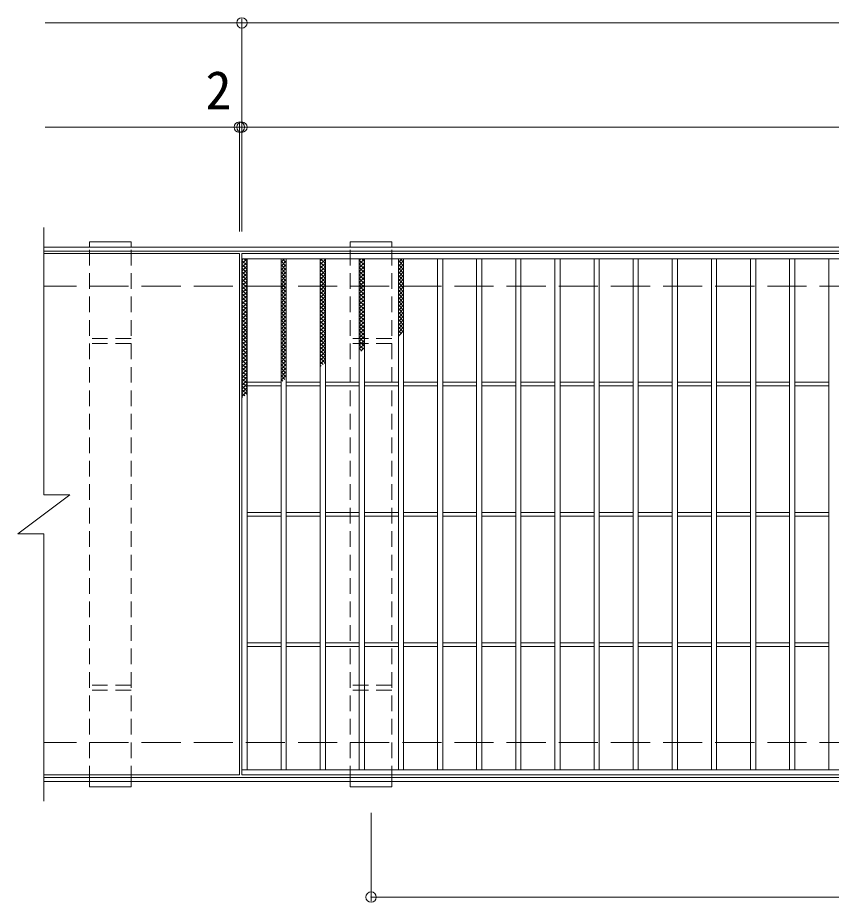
# Model space of a CAD drawing. Units: millimetres on the paper, enlarged 2 times, with parts at other scales. Extents: x -371 to 486, y -387 to 344.
# Drawn here: x -158.6 to -33.8, y 201.7 to 337.4 of the extents above; entities that cross this region are included whole.
import ezdxf
from ezdxf.enums import TextEntityAlignment as Align

# ---------------------------------------------------------------- set-up
doc = ezdxf.new("R2010")
doc.units = ezdxf.units.MM
doc.header["$LTSCALE"] = 2
doc.header["$PDMODE"] = 32
doc.header["$PDSIZE"] = 1.6
doc.linetypes.add('DASHED1', pattern=[1.8, 1.2, -0.6])
doc.linetypes.add('DASHED3', pattern=[4, 3, -1])
for name, color, linetype, lineweight in [('C-1', 2, 'Continuous', 9), ('C-2', 3, 'Continuous', 9), ('C-4', 7, 'Continuous', 9), ('C-8', 3, 'DASHED1', 9), ('C-9', 6, 'Continuous', 5)]:
    doc.layers.add(name, color=color, linetype=linetype, lineweight=lineweight)
doc.styles.add('ＭＳ ゴシック', font='')
doc.styles.get('ＭＳ ゴシック').set_extended_font_data('MS Gothic')

msp = doc.modelspace()

# ---------------------------------------------------------------- linework, layer by layer
at = {"layer": 'C-1'}
for p, q in [((106.392, 302.25), (-154.608, 302.25)), ((106.392, 301.65), (-154.608, 301.65)), ((106.392, 220.85), (-154.608, 220.85)), ((106.392, 220.25), (-154.608, 220.25))]:
    msp.add_line(p, q, dxfattribs=at)
at = {"layer": 'C-1', "linetype": 'DASHED3'}
for p, q in [((106.392, 296.25), (-154.608, 296.25)), ((106.392, 226.25), (-154.608, 226.25))]:
    msp.add_line(p, q, dxfattribs=at)
at = {"layer": 'C-2'}
for p, q in [((-154.608, 305.25), (-154.608, 264.25)), ((-124.608, 301.249), (-154.608, 301.249)), ((-124.608, 301.249), (-124.608, 221.25)), ((-124.208, 300.45), (74.592, 300.45)), ((-123.408, 222.05), (-123.408, 300.45)), ((-118.208, 222.05), (-118.208, 300.45)), ((-117.408, 222.05), (-117.408, 300.45)), ((-112.208, 222.05), (-112.208, 300.45)), ((-111.408, 222.05), (-111.408, 300.45)), ((-106.208, 222.05), (-106.208, 300.45)), ((-105.408, 222.05), (-105.408, 300.45)), ((-100.208, 222.05), (-100.208, 300.45)), ((-99.408, 222.05), (-99.408, 300.45)), ((-94.208, 222.05), (-94.208, 300.45)), ((-93.408, 222.05), (-93.408, 300.45)), ((-88.208, 222.05), (-88.208, 300.45)), ((-87.408, 222.05), (-87.408, 300.45)), ((-82.208, 222.05), (-82.208, 300.45)), ((-81.408, 222.05), (-81.408, 300.45)), ((-76.208, 222.05), (-76.208, 300.45)), ((-75.408, 222.05), (-75.408, 300.45)), ((-70.208, 222.05), (-70.208, 300.45)), ((-69.408, 222.05), (-69.408, 300.45)), ((-64.208, 222.05), (-64.208, 300.45)), ((-63.408, 222.05), (-63.408, 300.45)), ((-58.208, 222.05), (-58.208, 300.45)), ((-57.408, 222.05), (-57.408, 300.45)), ((-52.208, 222.05), (-52.208, 300.45)), ((-51.408, 222.05), (-51.408, 300.45)), ((-46.208, 222.05), (-46.208, 300.45)), ((-45.408, 222.05), (-45.408, 300.45)), ((-40.208, 222.05), (-40.208, 300.45)), ((-39.408, 222.05), (-39.408, 300.45)), ((-34.208, 222.05), (-34.208, 300.45)), ((-123.408, 281.549), (-118.208, 281.549)), ((-117.408, 281.549), (-112.208, 281.549)), ((-111.408, 281.549), (-106.208, 281.549)), ((-105.408, 281.549), (-100.208, 281.549)), ((-99.408, 281.549), (-94.208, 281.549)), ((-93.408, 281.549), (-88.208, 281.549)), ((-87.408, 281.549), (-82.208, 281.549)), ((-81.408, 281.549), (-76.208, 281.549)), ((-75.408, 281.549), (-70.208, 281.549)), ((-69.408, 281.549), (-64.208, 281.549)), ((-63.408, 281.549), (-58.208, 281.549)), ((-57.408, 281.549), (-52.208, 281.549)), ((-51.408, 281.549), (-46.208, 281.549)), ((-45.408, 281.549), (-40.208, 281.549)), ((-39.408, 281.549), (-34.208, 281.549)), ((-123.408, 280.95), (-118.208, 280.95)), ((-117.408, 280.95), (-112.208, 280.95)), ((-111.408, 280.95), (-106.208, 280.95)), ((-105.408, 280.95), (-100.208, 280.95)), ((-99.408, 280.95), (-94.208, 280.95)), ((-93.408, 280.95), (-88.208, 280.95)), ((-87.408, 280.95), (-82.208, 280.95)), ((-81.408, 280.95), (-76.208, 280.95)), ((-75.408, 280.95), (-70.208, 280.95)), ((-69.408, 280.95), (-64.208, 280.95)), ((-63.408, 280.95), (-58.208, 280.95)), ((-57.408, 280.95), (-52.208, 280.95)), ((-51.408, 280.95), (-46.208, 280.95)), ((-45.408, 280.95), (-40.208, 280.95)), ((-39.408, 280.95), (-34.208, 280.95)), ((-158.608, 258.25), (-150.608, 264.25)), ((-154.608, 264.25), (-150.608, 264.25)), ((-123.408, 261.55), (-118.208, 261.55)), ((-123.408, 260.95), (-118.208, 260.95)), ((-117.408, 261.55), (-112.208, 261.55)), ((-117.408, 260.95), (-112.208, 260.95)), ((-111.408, 261.55), (-106.208, 261.55)), ((-111.408, 260.95), (-106.208, 260.95)), ((-105.408, 261.55), (-100.208, 261.55)), ((-105.408, 260.95), (-100.208, 260.95)), ((-99.408, 261.55), (-94.208, 261.55)), ((-99.408, 260.95), (-94.208, 260.95)), ((-93.408, 261.55), (-88.208, 261.55)), ((-93.408, 260.95), (-88.208, 260.95)), ((-87.408, 261.55), (-82.208, 261.55)), ((-87.408, 260.95), (-82.208, 260.95)), ((-81.408, 261.55), (-76.208, 261.55)), ((-81.408, 260.95), (-76.208, 260.95)), ((-75.408, 261.55), (-70.208, 261.55)), ((-75.408, 260.95), (-70.208, 260.95)), ((-69.408, 261.55), (-64.208, 261.55)), ((-69.408, 260.95), (-64.208, 260.95)), ((-63.408, 261.55), (-58.208, 261.55)), ((-63.408, 260.95), (-58.208, 260.95)), ((-57.408, 261.55), (-52.208, 261.55)), ((-57.408, 260.95), (-52.208, 260.95)), ((-51.408, 261.55), (-46.208, 261.55)), ((-51.408, 260.95), (-46.208, 260.95)), ((-45.408, 261.55), (-40.208, 261.55)), ((-45.408, 260.95), (-40.208, 260.95)), ((-39.408, 261.55), (-34.208, 261.55)), ((-39.408, 260.95), (-34.208, 260.95)), ((-158.608, 258.25), (-154.608, 258.25)), ((-154.608, 258.25), (-154.608, 217.25)), ((-123.408, 241.55), (-118.208, 241.55)), ((-123.408, 240.95), (-118.208, 240.95)), ((-117.408, 241.55), (-112.208, 241.55)), ((-117.408, 240.95), (-112.208, 240.95)), ((-111.408, 241.55), (-106.208, 241.55)), ((-111.408, 240.95), (-106.208, 240.95)), ((-105.408, 241.55), (-100.208, 241.55)), ((-105.408, 240.95), (-100.208, 240.95)), ((-99.408, 241.55), (-94.208, 241.55)), ((-99.408, 240.95), (-94.208, 240.95)), ((-93.408, 241.55), (-88.208, 241.55)), ((-93.408, 240.95), (-88.208, 240.95)), ((-87.408, 241.55), (-82.208, 241.55)), ((-87.408, 240.95), (-82.208, 240.95)), ((-81.408, 241.55), (-76.208, 241.55)), ((-81.408, 240.95), (-76.208, 240.95)), ((-75.408, 241.55), (-70.208, 241.55)), ((-75.408, 240.95), (-70.208, 240.95)), ((-69.408, 241.55), (-64.208, 241.55)), ((-69.408, 240.95), (-64.208, 240.95)), ((-63.408, 241.55), (-58.208, 241.55)), ((-63.408, 240.95), (-58.208, 240.95)), ((-57.408, 241.55), (-52.208, 241.55)), ((-57.408, 240.95), (-52.208, 240.95)), ((-51.408, 241.55), (-46.208, 241.55)), ((-51.408, 240.95), (-46.208, 240.95)), ((-45.408, 241.55), (-40.208, 241.55)), ((-45.408, 240.95), (-40.208, 240.95)), ((-39.408, 241.55), (-34.208, 241.55)), ((-39.408, 240.95), (-34.208, 240.95)), ((-124.608, 221.25), (-154.608, 221.25)), ((74.592, 222.05), (-124.208, 222.05)), ((74.592, 221.25), (-124.208, 221.25))]:
    msp.add_line(p, q, dxfattribs=at)
msp.add_lwpolyline([(-124.208, 221.25), (-124.208, 301.249), (74.592, 301.249)], dxfattribs=at)
at = {"layer": 'C-4'}
for p, q in [((-154.408, 336.65), (106.592, 336.65)), ((-124.208, 304.65), (-124.208, 337.25)), ((-154.408, 320.65), (106.592, 320.65)), ((-124.608, 304.65), (-124.608, 321.25)), ((-104.408, 201.916), (-104.408, 215.45)), ((-104.408, 202.516), (75.592, 202.516))]:
    msp.add_line(p, q, dxfattribs=at)
for p in [(-124.208, 336.65), (-124.608, 320.65), (-124.208, 320.65), (-104.408, 202.516)]:
    msp.add_point(p, dxfattribs=at)
at = {"layer": 'C-8', "linetype": 'Continuous'}
for p, q in [((-141.208, 303.05), (-147.608, 303.05)), ((-147.608, 303.05), (-147.608, 302.25)), ((-141.208, 303.05), (-141.208, 302.25)), ((-101.208, 303.05), (-107.608, 303.05)), ((-107.608, 303.05), (-107.608, 302.25)), ((-101.208, 303.05), (-101.208, 302.25)), ((-147.608, 219.45), (-147.608, 220.25)), ((-141.208, 219.45), (-141.208, 220.25)), ((-107.608, 219.45), (-107.608, 220.25)), ((-101.208, 219.45), (-101.208, 220.25)), ((-141.208, 219.45), (-147.608, 219.45)), ((-101.208, 219.45), (-107.608, 219.45))]:
    msp.add_line(p, q, dxfattribs=at)
at = {"layer": 'C-8'}
for p, q in [((-141.208, 302.25), (-147.608, 302.25)), ((-147.608, 220.25), (-147.608, 302.25)), ((-141.208, 220.25), (-141.208, 302.25)), ((-101.208, 302.25), (-107.608, 302.25)), ((-107.608, 220.25), (-107.608, 302.25)), ((-101.208, 220.25), (-101.208, 302.25)), ((-141.208, 288.25), (-147.608, 288.25)), ((-101.208, 288.25), (-107.608, 288.25)), ((-141.208, 287.45), (-147.608, 287.45)), ((-101.208, 287.45), (-107.608, 287.45)), ((-141.208, 235.05), (-147.608, 235.05)), ((-101.208, 235.05), (-107.608, 235.05)), ((-141.208, 234.25), (-147.608, 234.25)), ((-101.208, 234.25), (-107.608, 234.25)), ((-141.208, 220.25), (-147.608, 220.25)), ((-101.208, 220.25), (-107.608, 220.25))]:
    msp.add_line(p, q, dxfattribs=at)
at = {"layer": 'C-9'}
for p, q in [((-124.208, 299.691), (-123.45, 300.45)), ((-124.208, 300.257), (-124.016, 300.45)), ((-124.208, 300.202), (-123.408, 299.402)), ((-123.89, 300.45), (-123.408, 299.967)), ((-118.208, 299.914), (-117.673, 300.449)), ((-118.208, 299.348), (-117.408, 300.149)), ((-118.208, 300.081), (-117.408, 299.281)), ((-118.011, 300.449), (-117.408, 299.847)), ((-117.445, 300.449), (-117.408, 300.413)), ((-112.208, 300.128), (-111.887, 300.449)), ((-112.208, 299.562), (-111.408, 300.362)), ((-112.14, 300.449), (-111.408, 299.717)), ((-111.575, 300.449), (-111.408, 300.283)), ((-106.208, 300.206), (-105.965, 300.449)), ((-106.208, 299.64), (-105.408, 300.44)), ((-106.208, 300.253), (-105.408, 299.453)), ((-105.839, 300.449), (-105.408, 300.018)), ((-100.208, 299.899), (-99.658, 300.449)), ((-100.208, 300.169), (-99.408, 299.368)), ((-100.208, 299.334), (-99.408, 300.134)), ((-99.923, 300.449), (-99.408, 299.934)), ((-124.208, 299.126), (-123.408, 299.926)), ((-124.208, 299.636), (-123.408, 298.836)), ((-124.208, 298.56), (-123.408, 299.36)), ((-124.208, 299.07), (-123.408, 298.27)), ((-124.208, 297.994), (-123.408, 298.794)), ((-118.208, 298.783), (-117.408, 299.583)), ((-118.208, 299.516), (-117.408, 298.716)), ((-118.208, 298.217), (-117.408, 299.017)), ((-118.208, 298.95), (-117.408, 298.15)), ((-112.208, 299.952), (-111.408, 299.152)), ((-112.208, 298.996), (-111.408, 299.796)), ((-112.208, 299.386), (-111.408, 298.586)), ((-112.208, 298.431), (-111.408, 299.231)), ((-112.208, 298.82), (-111.408, 298.02)), ((-112.208, 297.865), (-111.408, 298.665)), ((-106.208, 299.075), (-105.408, 299.875)), ((-106.208, 299.687), (-105.408, 298.887)), ((-106.208, 298.509), (-105.408, 299.309)), ((-106.208, 299.121), (-105.408, 298.321)), ((-106.208, 297.943), (-105.408, 298.743)), ((-100.208, 299.603), (-99.408, 298.803)), ((-100.208, 298.768), (-99.408, 299.568)), ((-100.208, 299.037), (-99.408, 298.237)), ((-100.208, 298.202), (-99.408, 299.002)), ((-124.208, 298.505), (-123.408, 297.705)), ((-124.208, 297.429), (-123.408, 298.229)), ((-124.208, 297.939), (-123.408, 297.139)), ((-124.208, 296.863), (-123.408, 297.663)), ((-124.208, 297.373), (-123.408, 296.573)), ((-118.208, 297.651), (-117.408, 298.451)), ((-118.208, 298.384), (-117.408, 297.584)), ((-118.208, 297.086), (-117.408, 297.886)), ((-118.208, 297.819), (-117.408, 297.019)), ((-118.208, 296.52), (-117.408, 297.32)), ((-112.208, 298.255), (-111.408, 297.455)), ((-112.208, 297.299), (-111.408, 298.099)), ((-112.208, 297.689), (-111.408, 296.889)), ((-112.208, 296.734), (-111.408, 297.534)), ((-106.208, 298.556), (-105.408, 297.755)), ((-106.208, 297.378), (-105.408, 298.178)), ((-106.208, 297.99), (-105.408, 297.19)), ((-106.208, 296.812), (-105.408, 297.612)), ((-106.208, 297.424), (-105.408, 296.624)), ((-100.208, 298.472), (-99.408, 297.671)), ((-100.208, 297.637), (-99.408, 298.437)), ((-100.208, 297.906), (-99.408, 297.106)), ((-100.208, 297.071), (-99.408, 297.871)), ((-100.208, 297.34), (-99.408, 296.54)), ((-100.208, 296.505), (-99.408, 297.305)), ((-124.208, 296.297), (-123.408, 297.097)), ((-124.208, 296.808), (-123.408, 296.008)), ((-124.208, 295.732), (-123.408, 296.532)), ((-124.208, 296.242), (-123.408, 295.442)), ((-124.208, 295.166), (-123.408, 295.966)), ((-118.208, 297.253), (-117.408, 296.453)), ((-118.208, 295.954), (-117.408, 296.754)), ((-118.208, 296.687), (-117.408, 295.887)), ((-118.208, 295.389), (-117.408, 296.189)), ((-118.208, 296.121), (-117.408, 295.322)), ((-112.208, 297.123), (-111.408, 296.323)), ((-112.208, 296.168), (-111.408, 296.968)), ((-112.208, 296.558), (-111.408, 295.758)), ((-112.208, 295.602), (-111.408, 296.402)), ((-112.208, 295.992), (-111.408, 295.192)), ((-106.208, 296.246), (-105.408, 297.046)), ((-106.208, 296.858), (-105.408, 296.058)), ((-106.208, 295.681), (-105.408, 296.481)), ((-106.208, 296.293), (-105.408, 295.493)), ((-106.208, 295.115), (-105.408, 295.915)), ((-100.208, 296.774), (-99.408, 295.974)), ((-100.208, 295.94), (-99.408, 296.74)), ((-100.208, 296.209), (-99.408, 295.409)), ((-100.208, 295.374), (-99.408, 296.174)), ((-124.208, 295.676), (-123.408, 294.876)), ((-124.208, 294.6), (-123.408, 295.4)), ((-124.208, 295.111), (-123.408, 294.311)), ((-124.208, 294.035), (-123.408, 294.835)), ((-124.208, 294.545), (-123.408, 293.745)), ((-118.208, 294.823), (-117.408, 295.623)), ((-118.208, 295.556), (-117.408, 294.756)), ((-118.208, 294.257), (-117.408, 295.057)), ((-118.208, 294.99), (-117.408, 294.19)), ((-112.208, 295.037), (-111.408, 295.837)), ((-112.208, 295.426), (-111.408, 294.626)), ((-112.208, 294.471), (-111.408, 295.271)), ((-112.208, 294.861), (-111.408, 294.061)), ((-112.208, 293.905), (-111.408, 294.705)), ((-106.208, 295.727), (-105.408, 294.927)), ((-106.208, 294.549), (-105.408, 295.349)), ((-106.208, 295.161), (-105.408, 294.361)), ((-106.208, 293.984), (-105.408, 294.783)), ((-106.208, 294.596), (-105.408, 293.796)), ((-100.208, 295.643), (-99.408, 294.843)), ((-100.208, 294.808), (-99.408, 295.608)), ((-100.208, 295.077), (-99.408, 294.277)), ((-100.208, 294.243), (-99.408, 295.043)), ((-124.208, 293.469), (-123.408, 294.269)), ((-124.208, 293.979), (-123.408, 293.179)), ((-124.208, 292.903), (-123.408, 293.703)), ((-124.208, 293.414), (-123.408, 292.613)), ((-118.208, 293.692), (-117.408, 294.492)), ((-118.208, 294.425), (-117.408, 293.624)), ((-118.208, 293.126), (-117.408, 293.926)), ((-118.208, 293.859), (-117.408, 293.059)), ((-118.208, 292.56), (-117.408, 293.36)), ((-118.208, 293.293), (-117.408, 292.493)), ((-112.208, 294.295), (-111.408, 293.495)), ((-112.208, 293.34), (-111.408, 294.14)), ((-112.208, 293.729), (-111.408, 292.929)), ((-112.208, 292.774), (-111.408, 293.574)), ((-106.208, 293.418), (-105.408, 294.218)), ((-106.208, 294.03), (-105.408, 293.23)), ((-106.208, 292.852), (-105.408, 293.652)), ((-106.208, 293.464), (-105.408, 292.664)), ((-100.208, 294.512), (-99.408, 293.712)), ((-100.208, 293.677), (-99.408, 294.477)), ((-100.208, 293.946), (-99.408, 293.146)), ((-100.208, 293.111), (-99.408, 293.911)), ((-100.208, 293.38), (-99.408, 292.58)), ((-100.208, 292.546), (-99.408, 293.346)), ((-124.208, 292.338), (-123.408, 293.138)), ((-124.208, 292.848), (-123.408, 292.048)), ((-124.208, 291.772), (-123.408, 292.572)), ((-124.208, 292.282), (-123.408, 291.482)), ((-124.208, 291.206), (-123.408, 292.006)), ((-118.208, 291.995), (-117.408, 292.795)), ((-118.208, 292.727), (-117.408, 291.927)), ((-118.208, 291.429), (-117.408, 292.229)), ((-118.208, 292.162), (-117.408, 291.362)), ((-112.208, 293.164), (-111.408, 292.364)), ((-112.208, 292.208), (-111.408, 293.008)), ((-112.208, 292.598), (-111.408, 291.798)), ((-112.208, 291.642), (-111.408, 292.442)), ((-112.208, 292.032), (-111.408, 291.232)), ((-112.208, 291.077), (-111.408, 291.877)), ((-106.208, 292.286), (-105.408, 293.086)), ((-106.208, 292.899), (-105.408, 292.099)), ((-106.208, 291.721), (-105.408, 292.521)), ((-106.208, 292.333), (-105.408, 291.533)), ((-106.208, 291.155), (-105.408, 291.955)), ((-100.208, 292.815), (-99.408, 292.015)), ((-100.208, 291.98), (-99.408, 292.78)), ((-100.208, 292.249), (-99.408, 291.449)), ((-100.208, 291.414), (-99.408, 292.214)), ((-124.208, 291.716), (-123.408, 290.916)), ((-124.208, 290.641), (-123.408, 291.44)), ((-124.208, 291.151), (-123.408, 290.351)), ((-124.208, 290.075), (-123.408, 290.875)), ((-124.208, 290.585), (-123.408, 289.785)), ((-118.208, 290.863), (-117.408, 291.663)), ((-118.208, 291.596), (-117.408, 290.796)), ((-118.208, 290.298), (-117.408, 291.098)), ((-118.208, 291.03), (-117.408, 290.23)), ((-118.208, 289.732), (-117.408, 290.532)), ((-112.208, 291.466), (-111.408, 290.666)), ((-112.208, 290.511), (-111.408, 291.311)), ((-112.208, 290.901), (-111.408, 290.101)), ((-112.208, 289.945), (-111.408, 290.745)), ((-106.208, 291.767), (-105.408, 290.967)), ((-106.208, 290.589), (-105.408, 291.389)), ((-106.208, 291.202), (-105.408, 290.402)), ((-106.208, 290.024), (-105.408, 290.824)), ((-106.208, 290.636), (-105.408, 289.836)), ((-100.208, 291.683), (-99.408, 290.883)), ((-100.208, 290.848), (-99.408, 291.649)), ((-100.208, 291.118), (-99.408, 290.318)), ((-100.208, 290.283), (-99.408, 291.083)), ((-100.208, 290.552), (-99.408, 289.752)), ((-100.208, 289.717), (-99.408, 290.517)), ((-124.208, 289.509), (-123.408, 290.309)), ((-124.208, 290.019), (-123.408, 289.22)), ((-124.208, 288.943), (-123.408, 289.744)), ((-124.208, 289.454), (-123.408, 288.654)), ((-124.208, 288.378), (-123.408, 289.178)), ((-118.208, 290.465), (-117.408, 289.665)), ((-118.208, 289.166), (-117.408, 289.966)), ((-118.208, 289.899), (-117.408, 289.099)), ((-118.208, 288.6), (-117.408, 289.4)), ((-118.208, 289.333), (-117.408, 288.533)), ((-112.208, 290.335), (-111.408, 289.535)), ((-112.208, 289.38), (-111.408, 290.18)), ((-112.208, 289.769), (-111.408, 288.969)), ((-112.208, 288.814), (-111.408, 289.614)), ((-112.208, 289.204), (-111.408, 288.404)), ((-106.208, 289.458), (-105.408, 290.258)), ((-106.208, 290.07), (-105.408, 289.27)), ((-106.208, 288.892), (-105.408, 289.692)), ((-106.208, 289.505), (-105.408, 288.705)), ((-106.208, 288.327), (-105.408, 289.127)), ((-100.208, 289.986), (-99.408, 289.186)), ((-100.208, 289.151), (-99.408, 289.951)), ((-100.208, 289.42), (-99.717, 288.929)), ((-100.208, 288.586), (-99.408, 289.386)), ((-124.208, 288.888), (-123.408, 288.088)), ((-124.208, 287.812), (-123.408, 288.612)), ((-124.208, 288.322), (-123.408, 287.522)), ((-124.208, 287.246), (-123.408, 288.046)), ((-124.208, 287.757), (-123.408, 286.957)), ((-118.208, 288.035), (-117.408, 288.835)), ((-118.208, 288.768), (-117.408, 287.968)), ((-118.208, 287.469), (-117.408, 288.269)), ((-118.208, 288.202), (-117.408, 287.402)), ((-112.208, 288.248), (-111.408, 289.048)), ((-112.208, 288.638), (-111.408, 287.838)), ((-112.208, 287.683), (-111.408, 288.483)), ((-112.208, 288.072), (-111.408, 287.272)), ((-112.208, 287.117), (-111.408, 287.917)), ((-106.208, 288.939), (-105.408, 288.139)), ((-106.208, 287.761), (-105.408, 288.561)), ((-106.208, 288.373), (-105.408, 287.573)), ((-106.208, 287.195), (-105.408, 287.995)), ((-106.208, 287.807), (-105.408, 287.008)), ((-100.208, 288.855), (-100.035, 288.681)), ((-124.208, 286.681), (-123.408, 287.481)), ((-124.208, 287.191), (-123.408, 286.391)), ((-124.208, 286.115), (-123.408, 286.915)), ((-124.208, 286.625), (-123.408, 285.825)), ((-118.208, 286.903), (-117.408, 287.703)), ((-118.208, 287.636), (-117.408, 286.836)), ((-118.208, 286.338), (-117.408, 287.138)), ((-118.208, 287.071), (-117.408, 286.271)), ((-118.208, 285.772), (-117.408, 286.572)), ((-118.208, 286.505), (-117.408, 285.705)), ((-112.208, 287.507), (-111.408, 286.707)), ((-112.208, 286.551), (-111.408, 287.351)), ((-112.208, 286.941), (-111.408, 286.141)), ((-112.208, 285.986), (-111.408, 286.786)), ((-106.208, 286.63), (-105.408, 287.43)), ((-106.208, 287.242), (-105.576, 286.609)), ((-106.208, 286.676), (-105.894, 286.361)), ((-105.972, 286.301), (-105.408, 286.864)), ((-124.208, 285.549), (-123.408, 286.349)), ((-124.208, 286.06), (-123.408, 285.26)), ((-124.208, 284.984), (-123.408, 285.784)), ((-124.208, 285.494), (-123.408, 284.694)), ((-124.208, 284.418), (-123.408, 285.218)), ((-118.208, 285.206), (-117.408, 286.006)), ((-118.208, 285.939), (-117.408, 285.139)), ((-118.208, 284.641), (-117.408, 285.441)), ((-118.208, 285.373), (-117.408, 284.574)), ((-112.208, 286.375), (-111.408, 285.575)), ((-112.208, 285.42), (-111.408, 286.22)), ((-112.208, 285.81), (-111.408, 285.01)), ((-112.208, 284.854), (-111.408, 285.654)), ((-112.208, 285.244), (-111.435, 284.471)), ((-112.208, 284.289), (-111.408, 285.088)), ((-124.208, 284.928), (-123.408, 284.128)), ((-124.208, 283.852), (-123.408, 284.652)), ((-124.208, 284.363), (-123.408, 283.563)), ((-124.208, 283.287), (-123.408, 284.087)), ((-124.208, 283.797), (-123.408, 282.997)), ((-118.208, 284.075), (-117.408, 284.875)), ((-118.208, 284.808), (-117.408, 284.008)), ((-118.208, 283.509), (-117.408, 284.309)), ((-118.208, 284.242), (-117.408, 283.442)), ((-118.208, 282.944), (-117.408, 283.744)), ((-112.208, 284.678), (-111.753, 284.222)), ((-112.208, 284.113), (-112.07, 283.974)), ((-111.553, 284.378), (-111.408, 284.523)), ((-124.208, 282.721), (-123.408, 283.521)), ((-124.208, 283.231), (-123.408, 282.431)), ((-124.208, 282.155), (-123.408, 282.955)), ((-124.208, 282.666), (-123.408, 281.866)), ((-124.208, 281.59), (-123.408, 282.39)), ((-118.208, 283.676), (-117.408, 282.877)), ((-118.208, 282.378), (-117.408, 283.178)), ((-118.208, 283.111), (-117.408, 282.311)), ((-118.208, 281.812), (-117.408, 282.612)), ((-118.208, 282.545), (-117.611, 281.948)), ((-124.208, 282.1), (-123.408, 281.3)), ((-124.208, 281.024), (-123.408, 281.824)), ((-124.208, 281.534), (-123.408, 280.734)), ((-124.208, 280.458), (-123.408, 281.258)), ((-118.208, 281.979), (-117.929, 281.7)), ((-124.208, 280.969), (-123.408, 280.168)), ((-124.208, 279.893), (-123.408, 280.692)), ((-124.208, 280.403), (-123.47, 279.665)), ((-124.208, 279.327), (-123.408, 280.127)), ((-124.208, 279.837), (-123.788, 279.417)), ((-124.208, 279.271), (-124.106, 279.169))]:
    msp.add_line(p, q, dxfattribs=at)

# ---------------------------------------------------------------- texts
at = {"layer": 'C-4', "color": 2, "style": 'ＭＳ ゴシック'}
msp.add_text('2', height=5.865, dxfattribs=at).set_placement((-129.801, 321.65), align=Align.BOTTOM_LEFT)

doc.saveas('drawing.dxf')
